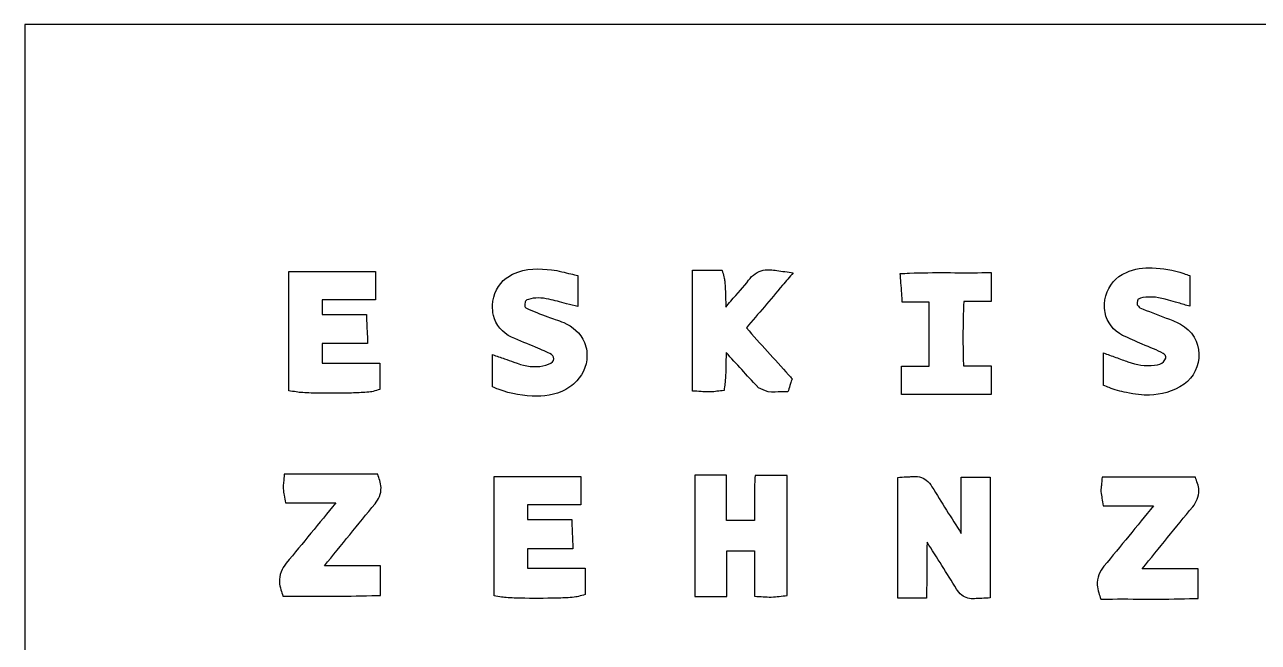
# Model space of a CAD drawing. Header units: centimetres. Extents: x 0 to 21.6, y 0 to 21.6.
# Drawn here: x 0 to 10.03, y 16.56 to 21.59 of the extents above; entities that cross this region are included whole.
import ezdxf

# ---------------------------------------------------------------- set-up
doc = ezdxf.new("R2010")
doc.units = ezdxf.units.CM
doc.header["$MEASUREMENT"] = 0

msp = doc.modelspace()

# ---------------------------------------------------------------- linework, layer by layer
msp.add_lwpolyline([(0, 0), (21.59, 0), (21.59, 21.59), (0, 21.59)], close=True)
for points, knots in [([(2.887938700651444, 18.83533017910765), (2.732177547965872, 18.83533017910765), (2.576416395280301, 18.83533017910765), (2.42065524259473, 18.83533017910765), (2.420655242594738, 18.88836906433927), (2.420655242594738, 18.94140794957089), (2.420655242594738, 18.99444683480252), (2.543688432052756, 18.99444683480252), (2.66672162151078, 18.99444683480252), (2.789754810968803, 18.99444683480252), (2.788601495649587, 19.02006967333899), (2.787448180330363, 19.04569251187545), (2.786294865011174, 19.07131535041192), (2.784828038418539, 19.10390336889873), (2.783692358141167, 19.12915934094979), (2.782246371029418, 19.16162912652095), (2.781202983121614, 19.18505850660194), (2.780159595213845, 19.20848788668296), (2.77911620730604, 19.23191726676395), (2.659085174446284, 19.23191726676395), (2.539054141586527, 19.23191726676395), (2.419023108726769, 19.23191726676395), (2.419023108726769, 19.27142735147972), (2.419023108726769, 19.31093743619548), (2.419023108726769, 19.35044752091126), (2.563459808621777, 19.35044752091126), (2.707896508516784, 19.35044752091126), (2.852333208411792, 19.35044752091126), (2.852333208411792, 19.42737938245916), (2.852333208411792, 19.50431124400706), (2.852333208411792, 19.58124310555496), (2.617435846453013, 19.58124310555498), (2.38253848449424, 19.581243105555), (2.147641122535466, 19.581243105555), (2.147641122535475, 19.25789942799923), (2.147641122535475, 18.93455575044345), (2.147641122535475, 18.61121207288768), (2.16814651181001, 18.60780864658421), (2.188651901084544, 18.60440522028076), (2.209157290359115, 18.60100179397727), (2.239554106022535, 18.59595661680043), (2.279014883248869, 18.59415474503444), (2.330757237907437, 18.59253740098779), (2.415735532800765, 18.58988117978858), (2.526538146877931, 18.58972029646026), (2.622291959814917, 18.59166942809586), (2.670168866283392, 18.59264399391368), (2.714159378367297, 18.59414063548539), (2.749674554961893, 18.59619608771133), (2.775074654643543, 18.59766612661962), (2.79557581935647, 18.59926153809964), (2.812952821764838, 18.6018065030905), (2.819872862161491, 18.60281998401953), (2.826060066276853, 18.60378623329648), (2.834607824207756, 18.60622842075756), (2.852408352551041, 18.61131422541786), (2.870208880894326, 18.61640003007818), (2.888009409237646, 18.62148583473848), (2.887992977467966, 18.63999863972153), (2.887976545698285, 18.65851144470458), (2.887960113928603, 18.67702424968763), (2.887938710441241, 18.7011384257596), (2.887938700651448, 18.72535664621322), (2.887938700651448, 18.76176937622371), (2.887938700651448, 18.78628964385168), (2.887938700651448, 18.81080991147965), (2.887938700651448, 18.83533017910765)], [0, 0, 0, 0, 1, 1, 1, 2, 2, 2, 3, 3, 3, 3.786224993331038, 3.786224993331038, 3.786224993331038, 4.786224993331038, 4.786224993331038, 4.786224993331038, 5.507433566848463, 5.507433566848463, 5.507433566848463, 6.507433566848463, 6.507433566848463, 6.507433566848463, 7.507433566848463, 7.507433566848463, 7.507433566848463, 8.507433566848462, 8.507433566848462, 8.507433566848462, 9.507433566848462, 9.507433566848462, 9.507433566848462, 10.50743356684846, 10.50743356684846, 10.50743356684846, 11.50743356684846, 11.50743356684846, 11.50743356684846, 11.73776465407639, 11.73776465407639, 11.73776465407639, 11.97115482554552, 11.97115482554552, 11.97115482554552, 12.35445973981096, 12.35445973981096, 12.35445973981096, 12.54611219694367, 12.54611219694367, 12.54611219694367, 12.68318012063665, 12.68318012063665, 12.68318012063665, 12.73776465407639, 12.73776465407639, 12.73776465407639, 13.07397443315517, 13.07397443315517, 13.07397443315517, 13.84030106220422, 13.84030106220422, 13.84030106220422, 14.84030106220422, 14.84030106220422, 14.84030106220422, 15.51369928367546, 15.51369928367546, 15.51369928367546, 15.51369928367546]), ([(4.286348535394914, 19.59493517229885), (4.344275238861658, 19.58844400920146), (4.393769702946944, 19.57257536358601), (4.442309227249956, 19.56185909418195), (4.461543348943665, 19.55761269842962), (4.480777470637341, 19.55336630267728), (4.50001159233105, 19.54911990692496), (4.50001159233105, 19.46453445372074), (4.50001159233105, 19.37994900051652), (4.50001159233105, 19.29536354731231), (4.469404269477826, 19.30320721888084), (4.438796946624601, 19.31105089044941), (4.408189623771342, 19.31889456201795), (4.354746020084833, 19.33259043724251), (4.30853046144274, 19.34609495728548), (4.264401374386057, 19.35538929979546), (4.202684675971433, 19.36838170566301), (4.149102317207863, 19.37099566370409), (4.097321188332824, 19.35406391099096), (4.097306584984216, 19.35405913588675), (4.097291981638903, 19.35405436078357), (4.097277378299286, 19.35404958568231), (4.077256955534213, 19.3475059520732), (4.075603767263622, 19.34422381676022), (4.071732156637877, 19.33513172834444), (4.070275377904843, 19.33171062991194), (4.068801941975952, 19.3267150392562), (4.067971889898971, 19.31937464261654), (4.0656025943028, 19.29838413225377), (4.069017427824296, 19.29320475336522), (4.073886717069362, 19.28848202871687), (4.07550389315616, 19.286913529295), (4.07795203823148, 19.2850006547956), (4.082493550519466, 19.28286344204948), (4.136616691242161, 19.25741187505478), (4.195384440409691, 19.2357093074059), (4.256028432552399, 19.2122720062602), (4.256042811571154, 19.21226644914924), (4.256057190585916, 19.21226089203984), (4.256071569598351, 19.21225533493134), (4.292291495245041, 19.19824628978804), (4.336920339437103, 19.18675750084113), (4.384759599270259, 19.16549831289566), (4.455133044768574, 19.13424313357636), (4.521677841522016, 19.08304546629087), (4.553611432503164, 19.00361602376215), (4.562528439317386, 18.98143646742291), (4.568608125143146, 18.95750189604348), (4.571629154115556, 18.93234434823842), (4.582906485325286, 18.83845444537025), (4.549056595593325, 18.75221669616731), (4.490738927196478, 18.69126157708238), (4.473562079615132, 18.67330789651513), (4.454518889922955, 18.657163703955), (4.43409025936312, 18.64246918165162), (4.349114824061629, 18.58134192418127), (4.251917104658469, 18.56769847442365), (4.165896185149626, 18.56751673956227), (4.062964270873164, 18.56729475502017), (3.957205400762181, 18.58215375382643), (3.852484374071493, 18.62325172932737), (3.836921988615328, 18.62935921849573), (3.821359603159164, 18.63546670766409), (3.805797217703034, 18.64157419683244), (3.805797217703034, 18.72930780728018), (3.805797217703034, 18.81704141772793), (3.805797217703034, 18.90477502817567), (3.83841856356947, 18.89335629544764), (3.871039909435975, 18.88193756271956), (3.903661255302409, 18.87051882999148), (3.929260128365321, 18.86155823434832), (3.952527264423185, 18.85425509350693), (3.977624023769805, 18.84448583014279)], [0, 0, 0, 0, 1, 1, 1, 1.367592978541394, 1.367592978541394, 1.367592978541394, 2.367592978541394, 2.367592978541394, 2.367592978541394, 2.956967577092498, 2.956967577092498, 2.956967577092498, 3.956967577092498, 3.956967577092498, 3.956967577092498, 4.956933780365565, 4.956933780365565, 4.956933780365565, 4.957147337529814, 4.957147337529814, 4.957147337529814, 5.683508776905884, 5.683508776905884, 5.683508776905884, 5.956818259617554, 5.956818259617554, 5.956818259617554, 6.707301115929399, 6.707301115929399, 6.707301115929399, 6.956549593011813, 6.956549593011813, 6.956549593011813, 7.956549593011813, 7.956549593011813, 7.956549593011813, 7.956789691493956, 7.956789691493956, 7.956789691493956, 8.956593752775248, 8.956593752775248, 8.956593752775248, 9.738254878553397, 9.738254878553397, 9.738254878553397, 9.956522770476884, 9.956522770476884, 9.956522770476884, 10.72899274117506, 10.72899274117506, 10.72899274117506, 10.95651553679759, 10.95651553679759, 10.95651553679759, 11.95650178932575, 11.95650178932575, 11.95650178932575, 12.95650178932575, 12.95650178932575, 12.95650178932575, 13.12078385457489, 13.12078385457489, 13.12078385457489, 14.12078385457489, 14.12078385457489, 14.12078385457489, 15.33786676029692, 15.33786676029692, 15.33786676029692, 16.33720957448981, 16.33720957448981, 16.33720957448981, 16.33720957448981]), ([(5.56970936651145, 18.60093741873155), (5.543453030469613, 18.6003790046983), (5.52269933770266, 18.60308562009541), (5.501183943045235, 18.60432969549824), (5.478080826983068, 18.60566557703234), (5.454977710920934, 18.60700145856644), (5.431874594858768, 18.60833734010057), (5.431872903951452, 18.63147904592349), (5.431871213044103, 18.65462075174643), (5.431869522136752, 18.67776245756935), (5.431849025606075, 18.9582773458387), (5.431849025668872, 19.23593743436718), (5.431849025668872, 19.51793585914211), (5.431849025668872, 19.54245612677008), (5.431849025668872, 19.56697639439804), (5.431849025668872, 19.59149666202604), (5.456369293296872, 19.59149666202604), (5.480889560924838, 19.59149666202604), (5.505409828552805, 19.59149666202604), (5.544901256210087, 19.59149666202604), (5.581037749587539, 19.59149666583942), (5.617208714015472, 19.5914764696151), (5.635434096657728, 19.59146629338889), (5.653659479299987, 19.59145611716267), (5.671884861942208, 19.59144594093646), (5.672110208574673, 19.59069590400839), (5.6723355552071, 19.58994586708025), (5.672560901839527, 19.58919583015214), (5.677579744874661, 19.57249126451408), (5.682598587909759, 19.55578669887601), (5.687617430944857, 19.53908213323794), (5.692589732704807, 19.52253247417501), (5.692520844085176, 19.51529137715786), (5.693751685395008, 19.50287643927639), (5.69806328520261, 19.45938728811246), (5.700804124118603, 19.38394636103541), (5.702689624094487, 19.2923269598243), (5.716372673993528, 19.30862296940851), (5.730061951513651, 19.32485206727944), (5.743828877543392, 19.3410560806773), (5.743829848174847, 19.341057223225), (5.743830818818106, 19.3410583656203), (5.743831789391034, 19.34105950793285), (5.796652949353233, 19.40322719544228), (5.850495166580592, 19.45570119332125), (5.88797381889042, 19.51026474931157)], [0, 0, 0, 0, 0.9995920658473162, 0.9995920658473162, 0.9995920658473162, 1.96418506609765, 1.96418506609765, 1.96418506609765, 2.046683355485193, 2.046683355485193, 2.046683355485193, 3.046683355485193, 3.046683355485193, 3.046683355485193, 3.133635144834911, 3.133635144834911, 3.133635144834911, 3.754536162665575, 3.754536162665575, 3.754536162665575, 4.754536162665575, 4.754536162665575, 4.754536162665575, 5.258785422573332, 5.258785422573332, 5.258785422573332, 5.273402802194785, 5.273402802194785, 5.273402802194785, 5.598956075893855, 5.598956075893855, 5.598956075893855, 5.676124772031704, 5.676124772031704, 5.676124772031704, 5.946444376004488, 5.946444376004488, 5.946444376004488, 6.206362204588017, 6.206362204588017, 6.206362204588017, 6.206381759015842, 6.206381759015842, 6.206381759015842, 7.206307825559425, 7.206307825559425, 7.206307825559425, 7.206307825559425]), ([(5.88797380724401, 19.5102647573158), (5.887982917446772, 19.51027800844151), (5.887992027652656, 19.51029125957172), (5.888001137861633, 19.51030451070644), (5.917363487250007, 19.55301313008279), (5.962427608753507, 19.582888579134), (6.006998066706588, 19.59159820829404), (6.046919418342707, 19.59939934349178), (6.082831721213366, 19.59494485208968), (6.118703287754058, 19.58971576122249), (6.162447703885048, 19.58333902474452), (6.206192120016003, 19.57696228826652), (6.249936536146993, 19.57058555178855), (6.221366497734928, 19.53685145011261), (6.192796459322825, 19.5031173484367), (6.164226420910759, 19.46938324676072), (6.063807283711231, 19.35081324921158), (5.968514791245968, 19.2383253364551), (5.869931419145412, 19.12192387130459), (5.985514197899282, 18.99367386111565), (6.099698152354659, 18.86697040701512), (6.213880705714602, 18.74028448411164), (6.22323403980807, 18.72990692881104), (6.232587373901607, 18.71952937351041), (6.241940707995073, 18.70915181820978), (6.237782255019603, 18.69581443535061), (6.233623802044133, 18.68247705249141), (6.229465349068664, 18.66913966963221), (6.227704820692719, 18.66349313686554), (6.225972880604888, 18.65802616079628), (6.224312834888719, 18.65274268072002), (6.218917984969031, 18.63557232102026), (6.213523135049339, 18.6184019613205), (6.20812828512965, 18.60123160162074), (6.190130350307133, 18.60123160162074), (6.172132415484649, 18.60123160162074), (6.154134480662132, 18.60123160162074), (6.122621546403151, 18.60123160162074), (6.086604125595322, 18.59923238874725), (6.046547176810968, 18.60229298599154), (6.046502263995241, 18.6022964176069), (6.046457351178717, 18.6022998492223), (6.046412438360214, 18.60230328083783), (6.020376008040837, 18.61346166338586), (5.994339577721462, 18.62462004593389), (5.968303147402086, 18.63577842848192), (5.965409374755036, 18.63834147020614), (5.962536971762405, 18.64112567918563), (5.959702801344486, 18.64420440658625), (5.959691264217337, 18.64421695366441), (5.959679727090192, 18.64422950074252), (5.959668189963042, 18.64424204782064), (5.87474178915825, 18.7366028384924), (5.790365811238587, 18.82931956172896), (5.704928940537015, 18.92333738398107), (5.704765654367246, 18.90459358209743), (5.704554361507612, 18.88633075115991), (5.704293559817297, 18.86871831467568), (5.703099660714396, 18.78809202696775), (5.701108349121285, 18.72259680769992), (5.697198714435777, 18.68161919199467), (5.696849206028084, 18.67795592870576), (5.696478234980487, 18.67445542303755), (5.696070355633508, 18.67106613594891), (5.69373253147688, 18.65163990785566), (5.691394707320252, 18.63221367976233), (5.689056883163627, 18.61278745166908), (5.669596264061132, 18.61075568793561), (5.650135644958707, 18.60872392420215), (5.630675025856247, 18.60669216046868), (5.616604110602632, 18.60522310261606), (5.595697288764466, 18.60148130734851), (5.569709366935023, 18.60093742392201)], [0, 0, 0, 0, 0.0002277100596512, 0.0002277100596512, 0.0002277100596512, 0.5277398815915483, 0.5277398815915483, 0.5277398815915483, 1.00022771005965, 1.00022771005965, 1.00022771005965, 1.617372441551139, 1.617372441551139, 1.617372441551139, 1.867013649392415, 1.867013649392415, 1.867013649392415, 2.744429588163606, 2.744429588163606, 2.744429588163606, 3.634193130094502, 3.634193130094502, 3.634193130094502, 3.707077343548309, 3.707077343548309, 3.707077343548309, 6.161066410581182, 6.161066410581182, 6.161066410581182, 7.161066410581181, 7.161066410581181, 7.161066410581181, 10.34467887398484, 10.34467887398484, 10.34467887398484, 10.87379429812791, 10.87379429812791, 10.87379429812791, 11.87379429812791, 11.87379429812791, 11.87379429812791, 11.87512275407005, 11.87512275407005, 11.87512275407005, 12.7635220663154, 12.7635220663154, 12.7635220663154, 12.87439238232338, 12.87439238232338, 12.87439238232338, 12.87448564750115, 12.87448564750115, 12.87448564750115, 13.55964077107013, 13.55964077107013, 13.55964077107013, 13.61275272802037, 13.61275272802037, 13.61275272802037, 13.85588887364301, 13.85588887364301, 13.85588887364301, 13.87762444076014, 13.87762444076014, 13.87762444076014, 14.03606612236115, 14.03606612236115, 14.03606612236115, 15.15315169575021, 15.15315169575021, 15.15315169575021, 16.15315169575021, 16.15315169575021, 16.15315169575021, 16.15315169575021]), ([(7.356667912219648, 19.33271892072591), (7.356667912219648, 19.15898768806164), (7.356667912219648, 18.98525645539738), (7.356667912219648, 18.81152522273312), (7.282029853479119, 18.81152522273311), (7.207391794738597, 18.81152522273311), (7.132753735998072, 18.81152522273311), (7.132769394798289, 18.78698930629512), (7.132785053598532, 18.76245338985718), (7.132800712398776, 18.7379174734192), (7.13282150958017, 18.70533018080795), (7.132821509016978, 18.68181661830487), (7.132821509016978, 18.65484857021335), (7.132821509016978, 18.63032830258535), (7.132821509016978, 18.60580803495738), (7.132821509016978, 18.58128776732941), (7.375895306678166, 18.58128776732941), (7.618969104339353, 18.58128776732941), (7.86204290200054, 18.58128776732941), (7.86204290200054, 18.65859844201875), (7.86204290200054, 18.73590911670807), (7.86204290200054, 18.81321979139739), (7.786756484290857, 18.81321979139739), (7.711470066581172, 18.81321979139739), (7.636183648871487, 18.81321979139739), (7.635642469214329, 18.82404355597931), (7.635168115234874, 18.83540945691684), (7.634734124415667, 18.84773656823029), (7.631640298836018, 18.93561384723897), (7.631170018430098, 19.06160113839699), (7.633114396664593, 19.17147683527502), (7.634188454610042, 19.23217123266657), (7.636006363854932, 19.28815567341891), (7.638417076624877, 19.32966778383905), (7.638566702190803, 19.332244313524), (7.638717244941082, 19.33474453738065), (7.638872225518007, 19.33722400120723), (7.712573566070759, 19.33722400120723), (7.786274906623505, 19.33722400120723), (7.859976247176254, 19.33722400120723), (7.859976247176245, 19.41574686470569), (7.859976247176245, 19.49426972820415), (7.859976247176245, 19.5727925917026), (7.835188930282052, 19.57252261800173), (7.810401613387826, 19.57225264430082), (7.785614296493633, 19.57198267059991), (7.590310254701202, 19.56985549583584), (7.39775517795034, 19.5759935617633), (7.198014287981639, 19.56785485396911), (7.172790534458918, 19.56682707863762), (7.1475667809362, 19.56579930330618), (7.122343027413481, 19.5647715279747), (7.12410456373274, 19.53958837778053), (7.125866100052034, 19.51440522758636), (7.127627636371295, 19.48922207739219), (7.129862130579358, 19.4572774602793), (7.131537020272392, 19.43368259203292), (7.133829554721523, 19.40111442222992), (7.135434383856987, 19.37831592172858), (7.137039212992415, 19.35551742122724), (7.138644042127845, 19.3327189207259), (7.211318665491773, 19.3327189207259), (7.283993288855706, 19.3327189207259), (7.356667912219641, 19.3327189207259)], [0, 0, 0, 0, 1, 1, 1, 2, 2, 2, 2.752407366622823, 2.752407366622823, 2.752407366622823, 3.752407366622823, 3.752407366622823, 3.752407366622823, 4.661641418147651, 4.661641418147651, 4.661641418147651, 5.661641418147651, 5.661641418147651, 5.661641418147651, 6.661641418147651, 6.661641418147651, 6.661641418147651, 7.661641418147651, 7.661641418147651, 7.661641418147651, 7.716069330127917, 7.716069330127917, 7.716069330127917, 8.104074004161676, 8.104074004161676, 8.104074004161676, 8.318404475273349, 8.318404475273349, 8.318404475273349, 8.331707311858075, 8.331707311858075, 8.331707311858075, 9.331707311858075, 9.331707311858075, 9.331707311858075, 10.33170731185808, 10.33170731185808, 10.33170731185808, 10.45731909165, 10.45731909165, 10.45731909165, 11.45731909165, 11.45731909165, 11.45731909165, 11.58582883574084, 11.58582883574084, 11.58582883574084, 12.37508782036182, 12.37508782036182, 12.37508782036182, 13.37508782036182, 13.37508782036182, 13.37508782036182, 14.07466284027356, 14.07466284027356, 14.07466284027356, 15.07466284027356, 15.07466284027356, 15.07466284027356, 15.07466284027356]), ([(8.783322641760343, 19.31778907203241), (8.783322731726138, 19.31779090214038), (8.783322821691895, 19.31779273224839), (8.783322911657653, 19.3177945623564), (8.787812176121065, 19.4091163964154), (8.831723911804753, 19.48945347901418), (8.900976086200988, 19.53938917484762), (8.918174693067956, 19.5517905818613), (8.936700382076255, 19.56254815338276), (8.956300959970092, 19.57187026459693), (9.028261524811423, 19.60609815297819), (9.1028879400861, 19.61243205583932), (9.171667802577259, 19.60999410675271)], [0, 0, 0, 0, 2.01546481853e-05, 2.01546481853e-05, 2.01546481853e-05, 0.8010791316096026, 0.8010791316096026, 0.8010791316096026, 1.000020154648185, 1.000020154648185, 1.000020154648185, 1.999974462294801, 1.999974462294801, 1.999974462294801, 1.999974462294801]), ([(9.171667802610655, 19.60999410782417), (9.171672477228636, 19.6099939416158), (9.17167715184176, 19.6099937754076), (9.171681826449987, 19.60999360919957), (9.255694263537617, 19.60700650498011), (9.341456587300572, 19.59536218364312), (9.427923194005858, 19.56512300258027), (9.44434893566334, 19.55937857713097), (9.460774677320783, 19.55363415168166), (9.477200418978263, 19.54788972623239), (9.477200418978263, 19.46466272629793), (9.477200418978263, 19.38143572636348), (9.477200418978263, 19.29820872642901), (9.445777319590533, 19.30742765496766), (9.414354220202831, 19.31664658350628), (9.382931120815133, 19.32586551204492), (9.353187603768184, 19.33459168366665), (9.328443076069373, 19.34191161735336), (9.303830812481259, 19.34905178542394), (9.229982174008846, 19.37040211837227), (9.161817679526044, 19.38081616395765), (9.095382277649623, 19.3688759333959), (9.064551794244602, 19.36332895335846), (9.057490256100627, 19.35636504873934), (9.05509601741978, 19.35327194447764), (9.052735675557836, 19.35022263133675), (9.047708236080592, 19.34063851050076), (9.048896126834995, 19.31066930236103), (9.05637276563872, 19.30252590141263), (9.063849404442445, 19.29438250046422), (9.07132604324617, 19.28623909951582), (9.071334937411711, 19.28623530598999), (9.071343831570623, 19.28623151246697), (9.071352725722836, 19.2862277189468), (9.139124268489637, 19.25732190441948), (9.2107159145699, 19.23164365761669), (9.283463288566756, 19.20289508367128), (9.283471646692114, 19.20289177896762), (9.283480004822678, 19.20288847426192), (9.283488362958312, 19.20288516955416), (9.318177581204804, 19.18916946399541), (9.358533718375586, 19.17555400096288), (9.400095595491537, 19.15355063359297), (9.498658529656387, 19.10140199383361), (9.548850777166736, 19.0038271367584), (9.551085582696963, 18.910861865736), (9.553379534107917, 18.81543619592032), (9.511199547552485, 18.72075459766517), (9.430293720574763, 18.66351627311442), (9.340660754769738, 18.6001059712249), (9.241570684968831, 18.58131898161965), (9.14793549782915, 18.57568458420217)], [0, 0, 0, 0, 5.9138886131e-05, 5.9138886131e-05, 5.9138886131e-05, 1.000059138886131, 1.000059138886131, 1.000059138886131, 1.211286062357827, 1.211286062357827, 1.211286062357827, 2.211286062357828, 2.211286062357828, 2.211286062357828, 3.27092136094354, 3.27092136094354, 3.27092136094354, 4.270921360943541, 4.270921360943541, 4.270921360943541, 5.270593615405471, 5.270593615405471, 5.270593615405471, 5.774158264133666, 5.774158264133666, 5.774158264133666, 6.27059361540547, 6.27059361540547, 6.27059361540547, 6.270657002442177, 6.270657002442177, 6.270657002442177, 6.270783254010308, 6.270783254010308, 6.270783254010308, 7.27072259644686, 7.27072259644686, 7.27072259644686, 7.270950072655965, 7.270950072655965, 7.270950072655965, 8.270950072655967, 8.270950072655967, 8.270950072655967, 8.764402104985258, 8.764402104985258, 8.764402104985258, 9.270913732274526, 9.270913732274526, 9.270913732274526, 10.27086648624334, 10.27086648624334, 10.27086648624334, 10.27086648624334]), ([(3.960909700420947, 19.04700957171271), (3.960903921221752, 19.04701233502079), (3.96089814200277, 19.04701509833829), (3.96089236276407, 19.04701786166526), (3.886648709701722, 19.082517258409), (3.831196019487929, 19.14653118155305), (3.813202140412982, 19.22402536417919), (3.806925434515627, 19.25105723379864), (3.804751763942671, 19.27923566813946), (3.806058599647045, 19.30807322416384), (3.810029438178212, 19.39576516727204), (3.849054776087496, 19.47629153572259), (3.917296579421285, 19.52753321335405), (3.933254269148951, 19.53951558710186), (3.950545203453049, 19.55002681155975), (3.96895729373674, 19.55918757595157)], [0, 0, 0, 0, 7.31898350887e-05, 7.31898350887e-05, 7.31898350887e-05, 0.7414594850340177, 0.7414594850340177, 0.7414594850340177, 1.000073189835087, 1.000073189835087, 1.000073189835087, 1.810498093779574, 1.810498093779574, 1.810498093779574, 2.000008167267656, 2.000008167267656, 2.000008167267656, 2.000008167267656]), ([(9.147935497779752, 18.57568458532088), (9.094257085728305, 18.57244550116735), (9.02944371719212, 18.58166702807959), (8.962695359356925, 18.59562755908642), (8.91223146014368, 18.60618216825647), (8.862871668326225, 18.61960224022817), (8.821672083125044, 18.63610526621347), (8.806269459011101, 18.64227498624229), (8.790866834897116, 18.6484447062711), (8.775464210783174, 18.65461442629991), (8.775464210783174, 18.74265693380987), (8.775464210783174, 18.83069944131984), (8.775464210783174, 18.91874194882979), (8.808399870157206, 18.90670742730983), (8.841335529531275, 18.89467290578982), (8.874271188905311, 18.88263838426986), (8.910385018936672, 18.86944257544315), (8.941909888630637, 18.85809918355943), (8.973709019828943, 18.84625332946036), (8.973710496175713, 18.84625277955304), (8.973711972493223, 18.84625222954516), (8.973713448818298, 18.84625167953443), (9.043855798153112, 18.82011987092763), (9.114700542277033, 18.81093502409736), (9.189225722442783, 18.81809813077182), (9.224827463811536, 18.82152043515745), (9.244892103708306, 18.82880531929794), (9.26280717946842, 18.84759534315985), (9.262810799548218, 18.8475991405554), (9.262814419915307, 18.84760293805804), (9.262818040267328, 18.84760673554495), (9.283911134066413, 18.86973186224525), (9.283861719505373, 18.88478744421661), (9.28033358708592, 18.89451596756758), (9.278218158822545, 18.90034908005048), (9.27401400509707, 18.90731685736061), (9.260057042317392, 18.91523222701719), (9.212931350285574, 18.94194927069389), (9.153742523900881, 18.96203233645024), (9.090782698122643, 18.98947766724815), (9.037307837528772, 19.01332003101342), (8.983832974947207, 19.03716239023219), (8.930358112365642, 19.06100474945097), (8.856883187178626, 19.09959739425563), (8.802591060814017, 19.16673108742376), (8.78771769834205, 19.247292518802), (8.783501776500723, 19.27012802077778), (8.782140993088836, 19.29372573153204), (8.783322641943075, 19.31778907202321)], [0, 0, 0, 0, 0.5694656814569194, 0.5694656814569194, 0.5694656814569194, 1, 1, 1, 1.191013963187765, 1.191013963187765, 1.191013963187765, 2.191013963187764, 2.191013963187764, 2.191013963187764, 3.098107820202736, 3.098107820202736, 3.098107820202736, 4.098081679365486, 4.098081679365486, 4.098081679365486, 4.098100072629509, 4.098100072629509, 4.098100072629509, 5.098100072629509, 5.098100072629509, 5.098100072629509, 6.097956925727769, 6.097956925727769, 6.097956925727769, 6.098019493783383, 6.098019493783383, 6.098019493783383, 6.723180206630342, 6.723180206630342, 6.723180206630342, 7.098019493783383, 7.098019493783383, 7.098019493783383, 8.09782796943827, 8.09782796943827, 8.09782796943827, 9.097734413350544, 9.097734413350544, 9.097734413350544, 9.87687674401344, 9.87687674401344, 9.87687674401344, 10.09772816046516, 10.09772816046516, 10.09772816046516, 10.09772816046516]), ([(4.280987465107997, 18.83552751627676), (4.303652023960147, 18.8481325473931), (4.307036037903581, 18.86678035187307), (4.301461160019758, 18.88353011416542), (4.298808760021181, 18.89149926979657), (4.294042456927985, 18.89876812707008), (4.283827441713667, 18.90545004296786), (4.251156482635892, 18.92682091597444), (4.205401942554501, 18.94360465086316), (4.15466130860979, 18.96553043140939), (4.094282304311473, 18.9916206026375), (4.027928047429408, 19.01497910420235), (3.960909701369076, 19.04700957369557)], [0, 0, 0, 0, 0.6775336323543582, 0.6775336323543582, 0.6775336323543582, 0.9998887122253582, 0.9998887122253582, 0.9998887122253582, 1.999888712225358, 1.999888712225358, 1.999888712225358, 2.999857159003208, 2.999857159003208, 2.999857159003208, 2.999857159003208]), ([(3.977624041894861, 18.84448587513039), (3.977654505670881, 18.84447399243144), (3.977684969446901, 18.84446210973248), (3.977715433222923, 18.8444502270335), (4.050502512121926, 18.81605890266301), (4.119997337687991, 18.80109580004256), (4.189043886185453, 18.80913682301512)], [-0.0003835940507219, -0.0003835940507219, -0.0003835940507219, -0.0003835940507219, 0, 0, 0, 0.9998029640288478, 0.9998029640288478, 0.9998029640288478, 0.9998029640288478]), ([(4.189043883723053, 18.80913684248474), (4.18906722123147, 18.80913955394708), (4.1890905587411, 18.80914226540962), (4.189113896251913, 18.80914497687228), (4.223076523960098, 18.81309091597344), (4.257687393758938, 18.8225799974097), (4.280987466790249, 18.8355275142865)], [-0.0005729629085093, -0.0005729629085093, -0.0005729629085093, -0.0005729629085093, 0, 0, 0, 1, 1, 1, 1]), ([(2.849919686340151, 17.69180781108664), (2.878196441393518, 17.72613783722994), (2.900630254946492, 17.77306805145014), (2.8985510418981, 17.82424605599717), (2.897774795423601, 17.84335268176243), (2.893989130206101, 17.86232976557696), (2.887897100499655, 17.88084593468471), (2.882350976675524, 17.8977028726133), (2.876804852851357, 17.91455981054188), (2.871258729027225, 17.93141674847042), (2.618175955976655, 17.93141674847044), (2.365093182926087, 17.93141674847045), (2.112010409875519, 17.93141674847046), (2.10999783858868, 17.90909870592852), (2.107985267301875, 17.88678066338659), (2.105972696015071, 17.86446262084468), (2.104957305459365, 17.853202632308), (2.101168691524473, 17.83927451989214), (2.102617989976994, 17.8144315084331)], [0, 0, 0, 0, 0.7281535709822011, 0.7281535709822011, 0.7281535709822011, 1, 1, 1, 1.352206127529324, 1.352206127529324, 1.352206127529324, 2.352206127529325, 2.352206127529325, 2.352206127529325, 3.784541050826462, 3.784541050826462, 3.784541050826462, 4.784541050826462, 4.784541050826462, 4.784541050826462, 4.784541050826462]), ([(4.557999212181684, 17.16631901266354), (4.402238059496125, 17.16631901266354), (4.246476906810568, 17.16631901266354), (4.090715754125008, 17.16631901266354), (4.090715754125008, 17.21935789789517), (4.090715754125008, 17.2723967831268), (4.090715754125008, 17.32543566835842), (4.213748943583028, 17.32543566835842), (4.336782133041051, 17.32543566835842), (4.459815322499074, 17.32543566835842), (4.458662007179858, 17.35105850689488), (4.457508691860669, 17.37668134543135), (4.456355376541443, 17.40230418396781), (4.454888549948809, 17.43489220245462), (4.453752869671436, 17.46014817450568), (4.452306882559688, 17.49261796007684), (4.451263494651883, 17.51604734015783), (4.450220106744115, 17.53947672023885), (4.449176718836346, 17.56290610031985), (4.329145685976572, 17.56290610031985), (4.209114653116801, 17.56290610031987), (4.089083620257031, 17.56290610031988), (4.089083620257039, 17.60241618503563), (4.089083620257039, 17.64192626975139), (4.089083620257039, 17.68143635446715), (4.233520320152046, 17.68143635446716), (4.377957020047055, 17.68143635446716), (4.522393719942063, 17.68143635446716), (4.522393719942063, 17.75836821601506), (4.522393719942063, 17.83530007756295), (4.522393719942063, 17.91223193911085), (4.287496357983282, 17.91223193911085), (4.052598996024511, 17.91223193911085), (3.817701634065738, 17.91223193911085), (3.817701634065747, 17.58888826155509), (3.817701634065747, 17.26554458399932), (3.817701634065747, 16.94220090644356), (3.838207023340281, 16.9387974801401), (3.858712412614817, 16.93539405383665), (3.879217801889386, 16.93199062753319), (3.909614617552804, 16.92694545035633), (3.949075394779105, 16.92514357859033), (4.000817749437707, 16.92352623454368), (4.085796044331035, 16.92087001334447), (4.196598658408201, 16.92070913001615), (4.292352471345187, 16.92265826165175), (4.340229377813696, 16.92363282746953), (4.384219889897567, 16.92512946904128), (4.419735066492129, 16.92718492126721), (4.445135166173812, 16.92865496017555), (4.465636330886741, 16.9302503716555), (4.483013333295108, 16.93279533664639), (4.489933373691796, 16.93380881757542), (4.496120577807159, 16.93477506685238), (4.504668335738025, 16.93721725431345), (4.522468864081311, 16.94230305897376), (4.540269392424596, 16.94738886363406), (4.558069920767916, 16.95247466829438), (4.558053488998235, 16.97098747327742), (4.558037057228554, 16.98950027826047), (4.558020625458873, 17.00801308324352), (4.557999221971511, 17.03212725931549), (4.557999212181684, 17.05634547976908), (4.557999212181684, 17.09275820977957), (4.557999212181684, 17.11727847740757), (4.557999212181684, 17.14179874503557), (4.557999212181684, 17.16631901266354)], [0, 0, 0, 0, 1, 1, 1, 2, 2, 2, 3, 3, 3, 3.786224993331038, 3.786224993331038, 3.786224993331038, 4.786224993331038, 4.786224993331038, 4.786224993331038, 5.507433566848463, 5.507433566848463, 5.507433566848463, 6.507433566848463, 6.507433566848463, 6.507433566848463, 7.507433566848463, 7.507433566848463, 7.507433566848463, 8.507433566848462, 8.507433566848462, 8.507433566848462, 9.507433566848462, 9.507433566848462, 9.507433566848462, 10.50743356684846, 10.50743356684846, 10.50743356684846, 11.50743356684846, 11.50743356684846, 11.50743356684846, 11.73776465407639, 11.73776465407639, 11.73776465407639, 11.97115482554552, 11.97115482554552, 11.97115482554552, 12.35445973981096, 12.35445973981096, 12.35445973981096, 12.54611219694367, 12.54611219694367, 12.54611219694367, 12.68318012063665, 12.68318012063665, 12.68318012063665, 12.73776465407639, 12.73776465407639, 12.73776465407639, 13.07397443315517, 13.07397443315517, 13.07397443315517, 13.84030106220422, 13.84030106220422, 13.84030106220422, 14.84030106220422, 14.84030106220422, 14.84030106220422, 15.51369928367546, 15.51369928367546, 15.51369928367546, 15.51369928367546]), ([(6.072828770463031, 16.93244392537352), (6.097469491950897, 16.93320169565594), (6.117694222588016, 16.93632866196213), (6.136171978088432, 16.93809196489), (6.158362897594237, 16.94020960917508), (6.180553817100043, 16.94232725346016), (6.202744736605848, 16.94444489774521), (6.202744736605848, 17.26999720352407), (6.202744736605848, 17.59554950930293), (6.202744736605848, 17.9211018150818), (6.115405733671996, 17.9211018150818), (6.02806673073815, 17.9211018150818), (5.940727727804304, 17.9211018150818), (5.939650339635691, 17.89770969983118), (5.938572951467068, 17.8743175845806), (5.937495563298481, 17.85092546932999), (5.932648064757136, 17.74567719590371), (5.937486475912336, 17.64765152850921), (5.935417239186587, 17.55542956909466), (5.8599480716244, 17.55542956909466), (5.784478904062217, 17.55542956909466), (5.709009736500035, 17.55542956909466), (5.709009736500044, 17.67822961644919), (5.709009736500044, 17.80102966380371), (5.709009736500044, 17.92382971115823), (5.62264081344182, 17.92382971115823), (5.536271890383596, 17.92382971115823), (5.449902967325371, 17.92382971115823), (5.449902967325371, 17.59476640217609), (5.449902967325371, 17.26570309319393), (5.449902967325371, 16.93663978421179), (5.474396922888061, 16.93661350036618), (5.498890878450751, 16.93658721652054), (5.523384834013405, 16.9365609326749), (5.562218833526641, 16.93651926089), (5.595626964164567, 16.93651926712513), (5.638486796383434, 16.93651926712513), (5.6630070640114, 16.93651926712513), (5.687527331639401, 16.93651926712513), (5.712047599267367, 16.93651926712513), (5.712047599267367, 17.06076587825846), (5.712047599267367, 17.1850124893918), (5.712047599267367, 17.30925910052513), (5.786991900969177, 17.30925910052513), (5.861936202670992, 17.30925910052513), (5.936880504372807, 17.30925910052513), (5.936880504372815, 17.18569660648663), (5.936880504372815, 17.06213411244813), (5.936880504372815, 16.93857161840962), (5.960199549985431, 16.93742786971703), (5.983518595598082, 16.9362841210244), (6.006837641210698, 16.93514037233181), (6.030962379078848, 16.93395710617867), (6.048841077353852, 16.93168242677917), (6.072828769114306, 16.93244396917885)], [0, 0, 0, 0, 0.9987634694321686, 0.9987634694321686, 0.9987634694321686, 2.066188298194465, 2.066188298194465, 2.066188298194465, 3.066188298194465, 3.066188298194465, 3.066188298194465, 4.066188298194465, 4.066188298194465, 4.066188298194465, 4.251723866128304, 4.251723866128304, 4.251723866128304, 5.050911659281379, 5.050911659281379, 5.050911659281379, 6.050911659281379, 6.050911659281379, 6.050911659281379, 7.050911659281379, 7.050911659281379, 7.050911659281379, 8.05091165928138, 8.05091165928138, 8.05091165928138, 9.05091165928138, 9.05091165928138, 9.05091165928138, 9.682382741919794, 9.682382741919794, 9.682382741919794, 10.68238274191979, 10.68238274191979, 10.68238274191979, 11.25448641938578, 11.25448641938578, 11.25448641938578, 12.25448641938578, 12.25448641938578, 12.25448641938578, 13.25448641938578, 13.25448641938578, 13.25448641938578, 14.25448641938578, 14.25448641938578, 14.25448641938578, 15.14722083847401, 15.14722083847401, 15.14722083847401, 16.14722083847401, 16.14722083847401, 16.14722083847401, 16.14722083847401]), ([(7.580359805957983, 16.9973924607334), (7.501344695132752, 17.12525661310845), (7.420490293231486, 17.25233066740523), (7.339362405075815, 17.37958503097402), (7.337851514019686, 17.25363997747986), (7.339381579260507, 17.1258002365791), (7.336381132457775, 16.99494630842321), (7.335831777757522, 16.97098813645595), (7.335282423057302, 16.9470299644887), (7.334733068357048, 16.92307179252146), (7.257000046732676, 16.92307179252146), (7.179267025108312, 16.92307179252146), (7.101534003483946, 16.92307179252146), (7.101534003483954, 17.25081813180518), (7.101534003483954, 17.57856447108891), (7.101534003483954, 17.90631081037264), (7.124616122439875, 17.90766694412631), (7.147698241395797, 17.90902307787997), (7.170780360351718, 17.91037921163363), (7.193554429185422, 17.91171724665167), (7.208592413201017, 17.91173637373912), (7.216370153282557, 17.91294292297208), (7.256953034683053, 17.91924701958173), (7.302603551692807, 17.90816123436524), (7.332826736506282, 17.88451431462736), (7.353582490054502, 17.86827480706776), (7.367616928513315, 17.8492472460482), (7.379203577900745, 17.83044310322465), (7.457719628871446, 17.70311433876902), (7.537692169238353, 17.57639692397059), (7.61786420556333, 17.44951049277843), (7.617742524130465, 17.47503782613752), (7.61727758462663, 17.50132643922024), (7.61727758462663, 17.5283506552478), (7.61727758462663, 17.58035820994393), (7.61727758462663, 17.63236576464008), (7.61727758462663, 17.68437331933621), (7.61727758462663, 17.75926186037462), (7.61727758462663, 17.83415040141303), (7.61727758462663, 17.90903894245144), (7.696184519906354, 17.90903894245144), (7.775091455186077, 17.90903894245144), (7.853998390465798, 17.90903894245144), (7.854000208332466, 17.88452049282495), (7.85400202619918, 17.86000204319849), (7.854003844065895, 17.83548359357198), (7.85402465593189, 17.55478386620582), (7.854024655866837, 17.27654481506627), (7.854024655866837, 16.9951455120744), (7.854024655866837, 16.97184793985113), (7.854024655866837, 16.94855036762787), (7.854024655866837, 16.9252527954046), (7.830757528467001, 16.92406214261835), (7.807490401067166, 16.9228714898321), (7.784223273667297, 16.92168083704585), (7.759242803159295, 16.9204025070526), (7.740871119045963, 16.92021631249463), (7.726848423468134, 16.91869234855249)], [0, 0, 0, 0, 0.7352057316104541, 0.7352057316104541, 0.7352057316104541, 1.366565691222787, 1.366565691222787, 1.366565691222787, 1.483670835239019, 1.483670835239019, 1.483670835239019, 2.483670835239018, 2.483670835239018, 2.483670835239018, 3.483670835239018, 3.483670835239018, 3.483670835239018, 4.67698895206221, 4.67698895206221, 4.67698895206221, 5.67698895206221, 5.67698895206221, 5.67698895206221, 6.269642417437894, 6.269642417437894, 6.269642417437894, 6.676646819612212, 6.676646819612212, 6.676646819612212, 7.435334679663295, 7.435334679663295, 7.435334679663295, 7.96344511825205, 7.96344511825205, 7.96344511825205, 8.96344511825205, 8.96344511825205, 8.96344511825205, 9.96344511825205, 9.96344511825205, 9.96344511825205, 10.96344511825205, 10.96344511825205, 10.96344511825205, 11.05079384735334, 11.05079384735334, 11.05079384735334, 12.05079384735334, 12.05079384735334, 12.05079384735334, 12.13358570922208, 12.13358570922208, 12.13358570922208, 13.14427288678014, 13.14427288678014, 13.14427288678014, 14.14361185593756, 14.14361185593756, 14.14361185593756, 14.14361185593756]), ([(9.5016147559806, 17.66772910036607), (9.529891511033972, 17.70205912650937), (9.552325324586908, 17.74898934072953), (9.550246111538552, 17.8001673452766), (9.549469865064054, 17.81927397104182), (9.545684199846553, 17.83825105485635), (9.539592170140107, 17.85676722396414), (9.534046046315977, 17.87362416189272), (9.528499922491807, 17.89048109982127), (9.522953798667675, 17.90733803774985), (9.269871025617107, 17.90733803774985), (9.016788252566537, 17.90733803774985), (8.763705479515968, 17.90733803774985), (8.761692908229167, 17.88501999520795), (8.759680336942324, 17.86270195266601), (8.757667765655523, 17.84038391012408), (8.756652375099815, 17.82912392158743), (8.752863761164923, 17.81519580917153), (8.754313059617443, 17.7903527977125)], [0, 0, 0, 0, 0.7281535709822011, 0.7281535709822011, 0.7281535709822011, 1, 1, 1, 1.352206127529324, 1.352206127529324, 1.352206127529324, 2.352206127529325, 2.352206127529325, 2.352206127529325, 3.784541050826462, 3.784541050826462, 3.784541050826462, 4.784541050826462, 4.784541050826462, 4.784541050826462, 4.784541050826462]), ([(2.102617989011784, 17.81443150807622), (2.103976445141428, 17.79108678923451), (2.108314192055575, 17.77593128470666), (2.110854782715164, 17.76072022510064), (2.114275536610009, 17.74023943997496), (2.117696290504821, 17.71975865484931), (2.121117044399631, 17.69927786972365), (2.203830379856343, 17.69920922702583), (2.286543715313048, 17.69914058432801), (2.369257050769755, 17.69907194163018), (2.42538586467428, 17.69902536107346), (2.478940555864555, 17.7006877144055), (2.52966683008658, 17.69848914242366), (2.395765038994746, 17.53415569777933), (2.262347672611455, 17.36981446250277), (2.127304147490352, 17.20726471520719), (2.127302295929098, 17.20726248651229), (2.127300444370101, 17.20726025782012), (2.127298592811103, 17.20725802912796)], [0, 0, 0, 0, 0.9997774524893486, 0.9997774524893486, 0.9997774524893486, 2.118386019734535, 2.118386019734535, 2.118386019734535, 3.118386019734536, 3.118386019734536, 3.118386019734536, 4.118321143240243, 4.118321143240243, 4.118321143240243, 4.974898623601072, 4.974898623601072, 4.974898623601072, 4.974910337203206, 4.974910337203206, 4.974910337203206, 4.974910337203206]), ([(8.754313058652237, 17.79035279735564), (8.755671514781914, 17.76700807851394), (8.760009261696027, 17.75185257398605), (8.762549852355649, 17.73664151438006), (8.765970606250429, 17.71616072925439), (8.769391360145272, 17.69567994412874), (8.772812114040049, 17.67519915900308), (8.855525449496774, 17.67513051630525), (8.938238784953496, 17.67506187360742), (9.020952120410213, 17.67499323090958), (9.077080934314733, 17.67494665035285), (9.130635625505008, 17.6766090036849), (9.181361899727033, 17.67441043170306), (9.047460108635196, 17.51007698705872), (8.914042742251906, 17.3457357517822), (8.778999217130805, 17.18318600448658), (8.778997365569516, 17.18318377579168), (8.778995514010552, 17.18318154709952), (8.778993662451551, 17.18317931840735)], [0, 0, 0, 0, 0.9997774524893486, 0.9997774524893486, 0.9997774524893486, 2.118386019734535, 2.118386019734535, 2.118386019734535, 3.118386019734536, 3.118386019734536, 3.118386019734536, 4.118321143240243, 4.118321143240243, 4.118321143240243, 4.974898623601072, 4.974898623601072, 4.974898623601072, 4.974910337203206, 4.974910337203206, 4.974910337203206, 4.974910337203206]), ([(2.12729859314057, 17.20725802887823), (2.092875125543586, 17.16581668524329), (2.069177744234207, 17.11143135072915), (2.072343480811818, 17.05410483440446), (2.073509284129551, 17.03299396769576), (2.077782398950721, 17.01205944343682), (2.084424196892398, 16.99132305722909), (2.089931654445249, 16.9741282000771), (2.095439111998101, 16.95693334292512), (2.100946569550989, 16.93973848577314), (2.119001241746708, 16.93989344731253), (2.137055913942428, 16.94004840885195), (2.155110586138182, 16.94020337039134), (2.377414117366889, 16.94211138051972), (2.59933181101848, 16.93674213652041), (2.822970171482188, 16.94368704657053), (2.846729348746002, 16.94442486877874), (2.870488526009852, 16.94516269098698), (2.894247703273667, 16.94590051319519), (2.894247703273667, 17.02613002673647), (2.894247703273667, 17.10635954027774), (2.894247703273667, 17.18658905381901), (2.869730420419433, 17.18659203822944), (2.8452131375652, 17.18659502263986), (2.820695854710967, 17.18659800705032), (2.693502812848448, 17.18661348985257), (2.56847656389683, 17.1866177932376), (2.438265931081518, 17.18661898938761), (2.575398660651594, 17.35543738741986), (2.712007783195903, 17.52434478805399), (2.849919686530866, 17.69180781092956)], [0, 0, 0, 0, 0.730842673428981, 0.730842673428981, 0.730842673428981, 0.9999802951262067, 0.9999802951262067, 0.9999802951262067, 1.293169157712511, 1.293169157712511, 1.293169157712511, 1.373810911285059, 1.373810911285059, 1.373810911285059, 2.373810911285059, 2.373810911285059, 2.373810911285059, 2.481351210787886, 2.481351210787886, 2.481351210787886, 3.481351210787886, 3.481351210787886, 3.481351210787886, 3.620534830986446, 3.620534830986446, 3.620534830986446, 4.342580677586401, 4.342580677586401, 4.342580677586401, 5.28773811401114, 5.28773811401114, 5.28773811401114, 5.28773811401114]), ([(8.778993662781021, 17.18317931815763), (8.744570195184037, 17.14173797452272), (8.720872813874625, 17.08735264000855), (8.724038550452269, 17.03002612368389), (8.725204353770001, 17.00891525697516), (8.729477468591172, 16.98798073271621), (8.736119266532814, 16.96724434650848), (8.741626724085698, 16.9500494893565), (8.747134181638552, 16.93285463220451), (8.752641639191438, 16.91565977505253), (8.770696311387155, 16.91581473659196), (8.78875098358288, 16.91596969813134), (8.806805655778598, 16.91612465967073), (9.02910918700734, 16.91803266979912), (9.25102688065893, 16.9126634257998), (9.474665241122675, 16.91960833584992), (9.498424418386488, 16.92034615805817), (9.522183595650304, 16.92108398026638), (9.545942772914119, 16.92182180247462), (9.545942772914119, 17.00205131601588), (9.545942772914119, 17.08228082955715), (9.545942772914119, 17.16251034309841), (9.521425490059851, 17.16251332750883), (9.496908207205651, 17.16251631191928), (9.47239092435138, 17.16251929632974), (9.3451978824889, 17.16253477913197), (9.220171633537284, 17.16253908251703), (9.089961000721967, 17.162540278667), (9.22709373029204, 17.33135867669926), (9.36370285283632, 17.50026607733339), (9.501614756171321, 17.66772910020895)], [0, 0, 0, 0, 0.730842673428981, 0.730842673428981, 0.730842673428981, 0.9999802951262067, 0.9999802951262067, 0.9999802951262067, 1.293169157712511, 1.293169157712511, 1.293169157712511, 1.373810911285059, 1.373810911285059, 1.373810911285059, 2.373810911285059, 2.373810911285059, 2.373810911285059, 2.481351210787886, 2.481351210787886, 2.481351210787886, 3.481351210787886, 3.481351210787886, 3.481351210787886, 3.620534830986446, 3.620534830986446, 3.620534830986446, 4.342580677586401, 4.342580677586401, 4.342580677586401, 5.28773811401114, 5.28773811401114, 5.28773811401114, 5.28773811401114]), ([(7.726848423551897, 16.91869235588196), (7.690769314284517, 16.91475127921668), (7.649037364447798, 16.9259328580881), (7.621998029752552, 16.94788739830669), (7.603009672324859, 16.96330496170206), (7.590701443927129, 16.98065391626808), (7.580359805639661, 16.99739246057247)], [0, 0, 0, 0, 0.5874243185826278, 0.5874243185826278, 0.5874243185826278, 0.9999427125699542, 0.9999427125699542, 0.9999427125699542, 0.9999427125699542])]:
    msp.add_open_spline(points, degree=3, knots=knots)
msp.add_open_spline([(3.968957294502797, 19.55918757440272), (4.078104028198469, 19.61351894615914), (4.189809573216097, 19.60583938176582), (4.286348539251061, 19.59493520125121)], degree=3)

doc.saveas('drawing.dxf')
